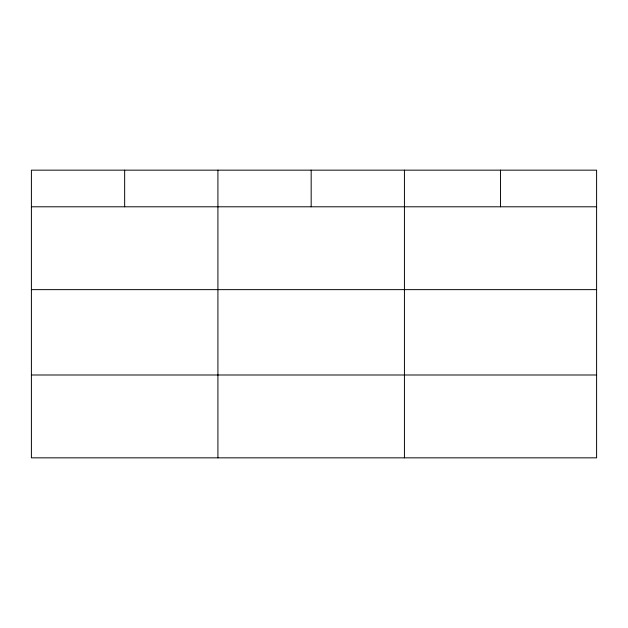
<?xml version="1.0" encoding="UTF-8"?>
<svg xmlns="http://www.w3.org/2000/svg" width="628" height="628" viewBox="0 0 628 628"><rect width="100%" height="100%" fill="white"/><g stroke="black" fill="none" stroke-linecap="round" stroke-linejoin="round"><path stroke-width="0.94" d="M596.6 289.634L596.6 170.157L31.4 170.157L31.4 457.843L596.6 457.843L596.6 289.634L31.4 289.634M31.4 206.793L596.6 206.793M31.4 374.995L596.6 374.995M500.516 170.157L500.516 206.793M404.432 170.157L404.432 457.843M311.174 170.157L311.174 206.793M217.916 170.157L217.916 457.843M124.658 170.157L124.658 206.793"/></g></svg>
